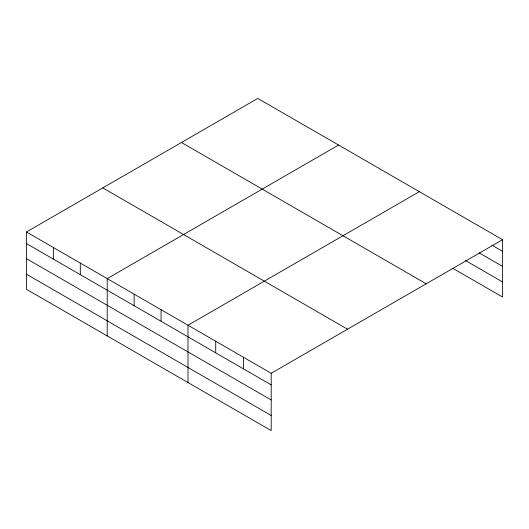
<?xml version="1.0" encoding="UTF-8"?>
<svg xmlns="http://www.w3.org/2000/svg" width="529" height="529" viewBox="0 0 529 529"><rect width="100%" height="100%" fill="white"/><g stroke="black" fill="none" stroke-linecap="round" stroke-linejoin="round"><path stroke-width="0.79" d="M271.198 399.957L271.198 373.282L26.45 231.973L26.45 289.29L271.198 430.593L271.198 399.957L26.45 258.655M452.764 268.282L502.55 297.027L502.55 239.71L257.802 98.407L26.45 231.973M338.567 145.039L107.215 278.604L107.215 335.922M419.338 191.67L187.987 325.236L187.987 382.553M271.198 373.282L502.55 239.71M491.884 245.139L502.55 251.295M479.082 252.836L502.55 266.385M465.566 260.579L502.55 281.937M181.454 142.486L426.202 283.789M102.798 187.901L347.546 329.203M26.45 243.565L271.198 384.867M26.45 274.201L271.198 415.503M243.459 357.267L243.459 368.852M215.72 341.251L215.72 352.836M161.061 309.696L161.061 321.282M134.141 294.15L134.141 305.736M80.296 263.065L80.296 274.65M53.369 247.519L53.369 259.104"/></g></svg>
